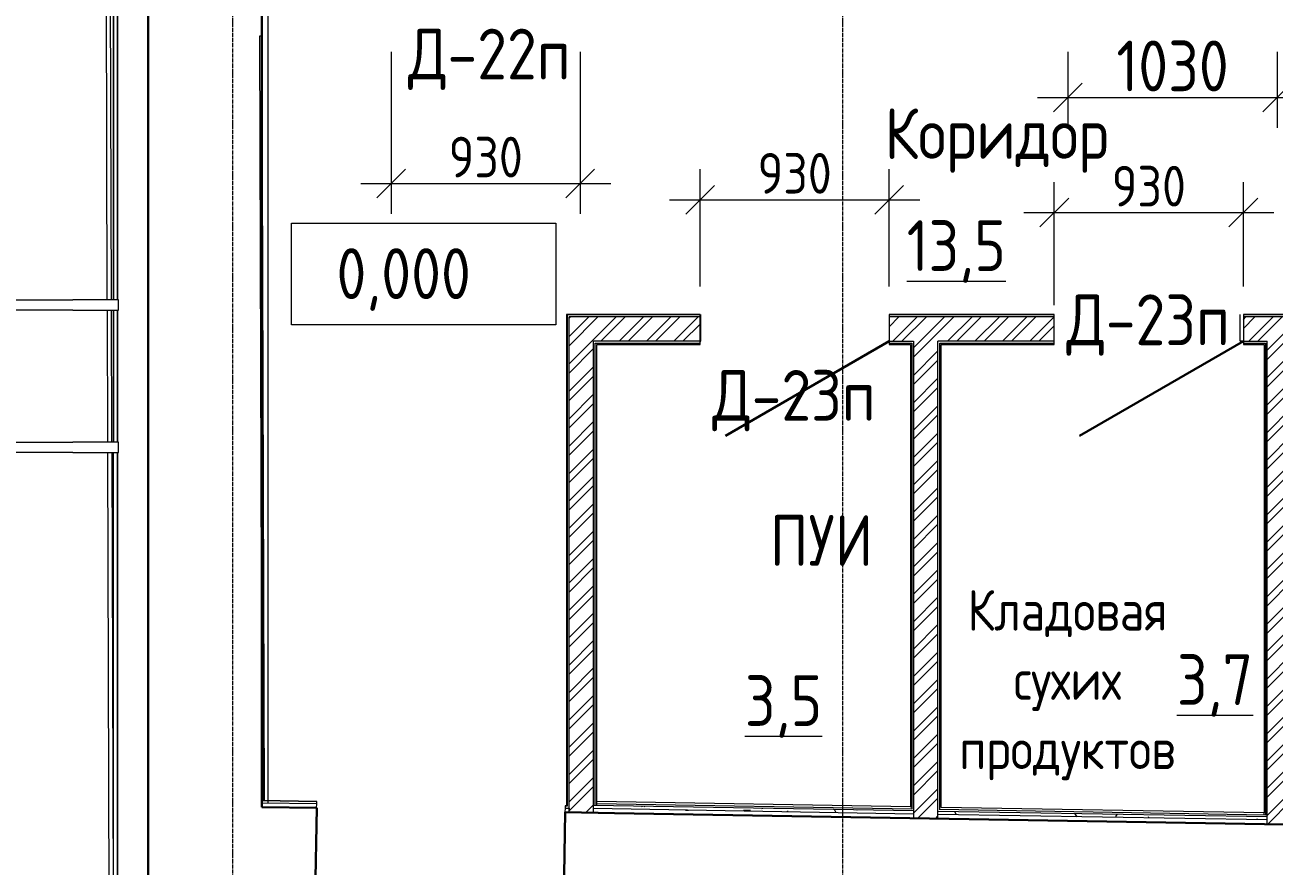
# Model space of a CAD drawing. Header units: millimetres. Extents: x -11345 to 411485, y -9810 to 73012.
# Drawn here: x 76880 to 83025, y 36809 to 40948 of the extents above; entities that cross this region are included whole.
import ezdxf

# ---------------------------------------------------------------- set-up
doc = ezdxf.new("R2010")
doc.units = ezdxf.units.MM
doc.linetypes.add('ADSK_Линия сетки', pattern=[25, 20, -2.5, 0, -2.5])
for name, color, linetype, lineweight in [('Аннотация', 7, 'Continuous', 18), ('Двери', 7, 'Continuous', 9), ('Марки дверей', 7, 'Continuous', 20), ('Марки помещений', 7, 'Continuous', 20), ('Оборудование', 7, 'Continuous', 18), ('Оси', 253, 'Continuous', 9), ('Отметки', 7, 'Continuous', 9), ('Перекрытие', 7, 'Continuous', 9), ('Размеры', 7, 'Continuous', 5), ('Стены внутренние', 7, 'Continuous', 18), ('Стены наружные', 7, 'Continuous', 18), ('Стены несущие', 7, 'Continuous', 30), ('Стены отделка', 7, 'Continuous', 30), ('Стены штриховка', 7, 'Continuous', 9)]:
    doc.layers.add(name, color=color, linetype=linetype, lineweight=lineweight)
doc.styles.add('GOST Common_2', font='GOST_Common.ttf', dxfattribs={"width": 0.9, "height": 250})
doc.styles.add('GOST Common_3', font='GOST_Common.ttf', dxfattribs={"width": 0.9, "height": 250})
doc.styles.add('GOST Common_7', font='GOST_Common.ttf', dxfattribs={"width": 0.9, "height": 200})
doc.dimstyles.new('ADSK_Основной_2_5_мм_Округление_до_1_мм', dxfattribs={"dimscale": 304.8, "dimtxt": 250, "dimasz": 0.463911, "dimexe": 0.492126, "dimexo": 0.492126, "dimgap": 0.098425, "dimtad": 1, "dimdec": 0, "dimdsep": 46, "dimtxsty": 'GOST Common_3', "dimblk1": 'OBLIQUE', "dimblk2": 'OBLIQUE', "dimsah": 1, "dimcen": 0.09, "dimdle": 0.492126, "dimazin": 2, "dimtfac": 1, "dimtdec": 0, "dimtix": 1, "dimtmove": 0, "dimatfit": 3, "dimfxl": 1, "dimtvp": 1, "dimtolj": 1, "dimtzin": 0, "dimlwd": 20, "dimlwe": 20, "dimarcsym": 2})
doc.dimstyles.new('ADSK_Основной_2_мм', dxfattribs={"dimscale": 304.8, "dimtxt": 201.142999, "dimasz": 0.463911, "dimexe": 0.492126, "dimexo": 0.492126, "dimgap": 0.098425, "dimtad": 1, "dimrnd": 0.01, "dimdsep": 46, "dimtxsty": 'GOST Common_7', "dimblk1": 'OBLIQUE', "dimblk2": 'OBLIQUE', "dimsah": 1, "dimcen": 0.09, "dimdle": 0.492126, "dimazin": 2, "dimtfac": 1, "dimtdec": 4, "dimtix": 1, "dimtmove": 0, "dimatfit": 3, "dimfxl": 1, "dimtvp": 1, "dimtolj": 1, "dimtzin": 0, "dimlwd": 20, "dimlwe": 20, "dimarcsym": 2})
pattern_1 = [(0, (32053.86, 0), (406.4, 101.6), [33.528, -271.272, 33.528, -271.272, -1625.6]), (0, (32053.86, 0), (406.4, 101.6), [-609.6, 33.528, -576.072, 33.528, -271.272, -711.2]), (0, (32053.86, 0), (406.4, 101.6), [-1524, 33.528, -169.672, 33.528, -474.472]), (120, (32206.26, 50.8), (-291.18818, 301.15272), [33.528, -271.272, 33.528, -271.272, -1625.6]), (120, (32206.26, 50.8), (-291.18818, 301.15272), [-609.6, 33.528, -576.072, 33.528, -271.272, -711.2]), (120, (32206.26, 50.8), (-291.18818, 301.15272), [-1524, 33.528, -169.672, 33.528, -474.472]), (240, (32257.06, 254), (-115.21182, -402.75272), [33.528, -271.272, 33.528, -271.272, -1625.6]), (240, (32257.06, 254), (-115.21182, -402.75272), [-609.6, 33.528, -576.072, 33.528, -271.272, -711.2]), (240, (32257.06, 254), (-115.21182, -402.75272), [-1524, 33.528, -169.672, 33.528, -474.472])]

# ---------------------------------------------------------------- blocks, each defined once
blk = doc.blocks.new('AC_Дверь_Однопольная_Деревянная - 900х2100Н композитная Д-22п_-6540846-План 1-го этажа')
at = {"layer": 'Двери', "lineweight": 30}
blk.add_line((-465, 75), (340.4, 540), dxfattribs=at)
blk = doc.blocks.new('AC_Дверь_Однопольная_Деревянная - 900х2100Н композитная Д-22п_-V1-План 1-го этажа')
at = {"layer": 'Двери', "lineweight": 30}
blk.add_line((-465, 75), (340.4, 540), dxfattribs=at)
blk = doc.blocks.new('Поручень - Поручень-1948896-План 1-го этажа')
at = {"layer": 'Оборудование'}
for p, q in [((25, 25), (-25, 25)), ((-25, 25), (-25, -200)), ((25, -200), (25, 25)), ((-25, -500), (-25, -200)), ((25, -200), (25, -500)), ((-25, -500), (-25, -725)), ((25, -725), (25, -500)), ((-25, -725), (25, -725))]:
    blk.add_line(p, q, dxfattribs=at)
blk = doc.blocks.new('_Oblique')
at = {"color": 0, "linetype": 'ByBlock', "lineweight": -2}
blk.add_line((-0.5, -0.5), (0.5, 0.5), dxfattribs=at)
blk = doc.blocks.new('DIMBLOCK31-План 1-го этажа')
at = {"layer": 'Defpoints', "color": 0, "transparency": 16777216}
for p in [(81131.8, 40088.4), (80201.8, 39511.7), (81131.8, 39511.7)]:
    blk.add_point(p, dxfattribs=at)
at = {"layer": 'Размеры', "color": 0, "transparency": 16777216}
for p, q in [((80201.8, 39661.7), (80201.8, 40238.4)), ((81131.8, 39661.7), (81131.8, 40238.4)), ((80051.8, 40088.4), (81281.8, 40088.4))]:
    blk.add_line(p, q, dxfattribs=at)
at = {"layer": 'Размеры', "color": 0, "transparency": 16777216, "xscale": 141.4, "yscale": 141.4, "zscale": 141.4, "rotation": 180}
blk.add_blockref('_Oblique', (80201.8, 40088.4), dxfattribs=at)
at = {"layer": 'Размеры', "color": 0, "transparency": 16777216, "xscale": 141.4, "yscale": 141.4, "zscale": 141.4}
blk.add_blockref('_Oblique', (81131.8, 40088.4), dxfattribs=at)
at = {"layer": 'Размеры', "color": 0, "lineweight": 20, "transparency": 16777216, "insert": (80666.8, 40218.4), "char_height": 200, "width": 454.106, "attachment_point": 5, "style": 'GOST Common_7'}
blk.add_mtext('\\A1;930', dxfattribs=at)
blk = doc.blocks.new('DIMBLOCK32-План 1-го этажа')
at = {"layer": 'Defpoints', "color": 0, "transparency": 16777216}
for p in [(82874.3, 40025.1), (82874.3, 39511.7), (81944.3, 39419.7)]:
    blk.add_point(p, dxfattribs=at)
at = {"layer": 'Размеры', "color": 0, "transparency": 16777216}
for p, q in [((81944.3, 39569.7), (81944.3, 40175.1)), ((82874.3, 39661.7), (82874.3, 40175.1)), ((81794.3, 40025.1), (83024.3, 40025.1))]:
    blk.add_line(p, q, dxfattribs=at)
at = {"layer": 'Размеры', "color": 0, "transparency": 16777216, "xscale": 141.4, "yscale": 141.4, "zscale": 141.4, "rotation": 180}
blk.add_blockref('_Oblique', (81944.3, 40025.1), dxfattribs=at)
at = {"layer": 'Размеры', "color": 0, "transparency": 16777216, "xscale": 141.4, "yscale": 141.4, "zscale": 141.4}
blk.add_blockref('_Oblique', (82874.3, 40025.1), dxfattribs=at)
at = {"layer": 'Размеры', "color": 0, "lineweight": 20, "transparency": 16777216, "insert": (82409.3, 40155.1), "char_height": 200, "width": 454.106, "attachment_point": 5, "style": 'GOST Common_7'}
blk.add_mtext('\\A1;930', dxfattribs=at)
blk = doc.blocks.new('DIMBLOCK53-План 1-го этажа')
at = {"layer": 'Defpoints', "color": 0, "transparency": 16777216}
for p in [(78681.8, 40966.8), (79611.8, 40966.8), (79611.8, 40168.4)]:
    blk.add_point(p, dxfattribs=at)
at = {"layer": 'Размеры', "color": 0, "transparency": 16777216}
for p, q in [((78681.8, 40816.8), (78681.8, 40018.4)), ((79611.8, 40816.8), (79611.8, 40018.4)), ((78531.8, 40168.4), (79761.8, 40168.4))]:
    blk.add_line(p, q, dxfattribs=at)
at = {"layer": 'Размеры', "color": 0, "transparency": 16777216, "xscale": 141.4, "yscale": 141.4, "zscale": 141.4, "rotation": 180}
blk.add_blockref('_Oblique', (78681.8, 40168.4), dxfattribs=at)
at = {"layer": 'Размеры', "color": 0, "transparency": 16777216, "xscale": 141.4, "yscale": 141.4, "zscale": 141.4}
blk.add_blockref('_Oblique', (79611.8, 40168.4), dxfattribs=at)
at = {"layer": 'Размеры', "color": 0, "lineweight": 20, "transparency": 16777216, "insert": (79146.8, 40298.4), "char_height": 200, "width": 454.106, "attachment_point": 5, "style": 'GOST Common_7'}
blk.add_mtext('\\A1;930', dxfattribs=at)
blk = doc.blocks.new('Высотные отметки - Рамка-12095-План 1-го этажа')
at = {"layer": 'Аннотация', "lineweight": 20}
for p, q in [((-6.5, 0), (-6.5, 5)), ((-6.5, 5), (6.5, 5)), ((6.5, 5), (6.5, 0)), ((6.5, 0), (-6.5, 0))]:
    blk.add_line(p, q, dxfattribs=at)
blk = doc.blocks.new('DIMBLOCK110-План 1-го этажа')
at = {"layer": 'Defpoints', "color": 0, "transparency": 16777216}
for p in [(82011, 40966.8), (83041, 40966.8), (83041, 40591.7)]:
    blk.add_point(p, dxfattribs=at)
at = {"layer": 'Размеры', "color": 0, "transparency": 16777216}
for p, q in [((82011, 40816.8), (82011, 40441.7)), ((83041, 40816.8), (83041, 40441.7)), ((81861, 40591.7), (83191, 40591.7))]:
    blk.add_line(p, q, dxfattribs=at)
at = {"layer": 'Размеры', "color": 0, "transparency": 16777216, "xscale": 141.4, "yscale": 141.4, "zscale": 141.4, "rotation": 180}
blk.add_blockref('_Oblique', (82011, 40591.7), dxfattribs=at)
at = {"layer": 'Размеры', "color": 0, "transparency": 16777216, "xscale": 141.4, "yscale": 141.4, "zscale": 141.4}
blk.add_blockref('_Oblique', (83041, 40591.7), dxfattribs=at)
at = {"layer": 'Размеры', "color": 0, "lineweight": 20, "transparency": 16777216, "insert": (82526, 40746.7), "char_height": 250, "width": 700.591, "attachment_point": 5, "style": 'GOST Common_3'}
blk.add_mtext('\\A1;1030', dxfattribs=at)
blk = doc.blocks.new('оси')
at = {"layer": 'Оси', "linetype": 'ADSK_Линия сетки'}
for p, q in [((52350, -6855.047), (52350, 46377.998)), ((55350, -6855.047), (55350, 46377.998))]:
    blk.add_line(p, q, dxfattribs=at)

msp = doc.modelspace()

# ---------------------------------------------------------------- hatches: boundary and pattern name
at = {"layer": 'Стены внутренние', "lineweight": 9}
h = msp.add_hatch(dxfattribs=at)
h.set_pattern_fill('FP_12', color=256, style=0, pattern_type=2)
h.set_pattern_definition(pattern_1)
h.paths.add_polyline_path([(81251.82075, 37065.30059), (81251.82075, 37080.30274), (79706.82075, 37106.43366), (79706.82075, 37091.43152), (81242.71959, 37065.45452)])
h = msp.add_hatch(dxfattribs=at)
h.set_pattern_fill('FP_12', color=256, style=0, pattern_type=2)
h.set_pattern_definition(pattern_1)
h.paths.add_polyline_path([(82982.82075, 37036.02381), (82982.82075, 37051.02596), (81410.82075, 37077.49684), (81410.82075, 37062.61139), (82982.08441, 37036.03627)])
at = {"layer": 'Стены штриховка'}
h = msp.add_hatch(dxfattribs=at)
h.set_pattern_fill('ANSI32', color=256, scale=10)
h.paths.add_polyline_path([(79676.82075, 39391.69176), (80201.82075, 39391.69176), (80201.82075, 39511.69176), (79556.82075, 39511.69176), (79556.82075, 37073.96564), (79676.82075, 37071.93605)])
h.paths.add_polyline_path([(81371.82075, 39391.69176), (81944.32075, 39391.69176), (81944.32075, 39511.69176), (81131.82075, 39511.69176), (81131.82075, 39391.69176), (81251.82075, 39391.69176), (81251.82075, 37045.29773), (81371.82075, 37043.26815)])
h.paths.add_polyline_path([(83450.57998, 39511.69176), (82874.32075, 39511.69176), (82874.32075, 39391.69176), (82991.82075, 39391.69176), (82991.82075, 37015.86873), (83111.82075, 37013.83915), (83111.82075, 39391.69176), (83450.57998, 39391.69176)])
h.paths.add_polyline_path([(84836.82075, 39511.69176), (84824.82075, 39511.69176), (84380.57998, 39511.69176), (84380.57998, 39391.69176), (84836.82075, 39391.69176)])
h.paths.add_polyline_path([(84836.82075, 40828.80522), (84956.82075, 40828.80522), (84956.82075, 40958.80522), (86887.34327, 40958.80522), (86886.37275, 41078.80522), (84836.82075, 41078.80522)])
h.paths.add_polyline_path([(84956.82075, 39798.80522), (84836.82075, 39798.80522), (84836.82075, 37004.66671), (84837.15897, 37004.66099), (84956.82075, 36988.11296)])

# ---------------------------------------------------------------- linework, layer by layer
at = {"layer": 'Перекрытие'}
for p, q in [((80205.9256, 39391.69176), (80205.9256, 39523.69176)), ((82859.32075, 39391.69176), (82859.32075, 39523.69176)), ((80201.82075, 39391.69176), (80205.9256, 39391.69176)), ((82874.32075, 39391.69176), (82859.32075, 39391.69176))]:
    msp.add_line(p, q, dxfattribs=at)
at = {"layer": 'Стены внутренние'}
msp.add_line((81371.82075, 37043.26815), (81376.81932, 37043.18361), dxfattribs=at)
at = {"layer": 'Стены наружные'}
for p, q in [((77285.19165, 39595), (77273.79745, 43274.23701)), ((77305.19175, 39595), (77293.79819, 43274.02979)), ((77287.35948, 38895), (77285.3465, 39545)), ((77307.35957, 38895), (77305.34659, 39545)), ((77315.7179, 29737.94309), (77287.51432, 38845)), ((77307.51442, 38845), (77315.7179, 36196.05975))]:
    msp.add_line(p, q, dxfattribs=at)
at = {"layer": 'Стены несущие'}
for p, q in [((77485.7179, 35598.81261), (77485.7179, 43498.80522)), ((78045.7179, 42988.80522), (78045.7179, 37099.52325)), ((78315.49092, 37094.96052), (78045.7179, 37099.52325)), ((78308.05017, 36655.02344), (78315.49092, 37094.96052)), ((79537.31618, 37074.29553), (79529.87543, 36634.35844)), ((79780.83616, 37070.17682), (79537.31618, 37074.29553)), ((85001.95874, 36981.87083), (79780.83616, 37070.17682))]:
    msp.add_line(p, q, dxfattribs=at)
at = {"layer": 'Стены отделка', "lineweight": 9}
for p, q in [((77314.7179, 43668.80522), (77314.7179, 39595)), ((77315.7179, 43668.80522), (77315.7179, 39595)), ((78075.7179, 37119.01872), (78075.7179, 42958.80522)), ((78045.21893, 40892.8238), (78033.21899, 40892.78664)), ((78033.21899, 40892.78664), (78044.86007, 37133.83315)), ((78045.7179, 40731.7044), (78045.21893, 40892.8238)), ((77314.7179, 39545), (77314.7179, 38895)), ((77315.7179, 39545), (77315.7179, 38895)), ((80201.82075, 39523.69176), (79544.82075, 39523.69176)), ((79544.82075, 39521.69176), (79544.82075, 37106.17318)), ((80201.82075, 39375.79176), (80201.82075, 39523.69176)), ((81131.82075, 39523.69176), (81131.82075, 39375.79176)), ((81944.32075, 39523.69176), (81131.82075, 39523.69176)), ((81944.32075, 39375.79176), (81944.32075, 39523.69176)), ((82874.32075, 39523.69176), (82874.32075, 39375.79176)), ((83450.57998, 39523.69176), (82874.32075, 39523.69176)), ((79556.82075, 37073.96564), (79556.82075, 39511.69176)), ((79676.82075, 37071.93605), (79676.82075, 39391.69176)), ((81251.82075, 39391.69176), (81251.82075, 37065.30059)), ((81371.82075, 37043.26815), (81371.82075, 39391.69176)), ((81410.82075, 39391.69176), (81401.82075, 39391.69176)), ((79692.72075, 37106.67214), (79692.72075, 39375.79176)), ((79692.72075, 39375.79176), (80201.82075, 39375.79176)), ((81131.82075, 39375.79176), (81235.92075, 39375.79176)), ((81235.92075, 39375.79176), (81235.92075, 37100.57452)), ((81387.72075, 37097.4997), (81387.72075, 39375.79176)), ((81387.72075, 39375.79176), (81944.32075, 39375.79176)), ((82874.32075, 39375.79176), (82975.92075, 39375.79176)), ((82975.92075, 39375.79176), (82975.92075, 37071.14552)), ((77314.7179, 38845), (77314.7179, 35583.81261)), ((77315.7179, 35598.81261), (77315.7179, 38845)), ((78044.86007, 37133.83315), (78045.7179, 37133.83581)), ((78045.50743, 37131.53139), (78045.3045, 37119.53311)), ((78045.3045, 37119.53311), (78045.7179, 37119.52611)), ((78315.40836, 37126.9665), (78045.50743, 37131.53139)), ((78315.20543, 37114.96821), (78315.40836, 37126.9665)), ((81235.92075, 37100.57452), (79692.72075, 37126.675)), ((78045.7179, 37099.52325), (78314.86721, 37094.97107)), ((78314.86721, 37094.97107), (78315.20543, 37114.96821)), ((79537.03068, 37094.30321), (79536.69247, 37074.30607)), ((79536.69247, 37074.30607), (81251.82075, 37045.29773)), ((79537.23361, 37106.3015), (79537.03068, 37094.30321)), ((79544.82075, 37106.17318), (79537.23361, 37106.3015)), ((81251.82075, 37065.30059), (79676.82075, 37091.93891)), ((82991.82075, 37035.87159), (81371.82075, 37063.27101)), ((82975.92075, 37071.14552), (81387.72075, 37098.00709)), ((81376.81932, 37043.18361), (82991.82075, 37015.86873))]:
    msp.add_line(p, q, dxfattribs=at)
at = {"layer": 'Стены штриховка'}
for p, q in [((77335.7179, 39595), (77335.7179, 43668.80522)), ((77335.7179, 43648.80522), (77335.7179, 39595)), ((78054.86002, 37133.86412), (78043.21894, 40892.81761)), ((78045.7179, 40731.7044), (78056.86001, 37133.87031)), ((77335.7179, 38895), (77335.7179, 39545)), ((77335.7179, 39545), (77335.7179, 38895)), ((79544.82075, 39523.69176), (79544.82075, 39521.69176)), ((80201.82075, 39521.69176), (79544.82075, 39521.69176)), ((79546.82075, 39523.69176), (79546.82075, 37104.13906)), ((81944.32075, 39521.69176), (81131.82075, 39521.69176)), ((83450.57998, 39521.69176), (82874.32075, 39521.69176)), ((80201.82075, 39511.69176), (79556.82075, 39511.69176)), ((81944.32075, 39511.69176), (81131.82075, 39511.69176)), ((83450.57998, 39511.69176), (82874.32075, 39511.69176)), ((80201.82075, 39391.69176), (79676.82075, 39391.69176)), ((81131.82075, 39391.69176), (81251.82075, 39391.69176)), ((81944.32075, 39391.69176), (81371.82075, 39391.69176)), ((82874.32075, 39391.69176), (82991.82075, 39391.69176)), ((82991.82075, 37015.86873), (82991.82075, 39391.69176)), ((79685.82075, 37106.78884), (79685.82075, 39382.69176)), ((79685.82075, 39382.69176), (80201.82075, 39382.69176)), ((81131.82075, 39382.69176), (81242.82075, 39382.69176)), ((81242.82075, 39382.69176), (81242.82075, 37089.45625)), ((81380.82075, 37086.61483), (81380.82075, 39382.69176)), ((81380.82075, 39382.69176), (81944.32075, 39382.69176)), ((82874.32075, 39382.69176), (82982.82075, 39382.69176)), ((82982.82075, 39382.69176), (82982.82075, 37060.02725)), ((77335.7179, 35598.81261), (77335.7179, 38845)), ((77335.7179, 38845), (77335.7179, 35598.81261)), ((78315.37454, 37124.96678), (78045.47361, 37129.53168)), ((78056.86001, 37133.87031), (78045.7179, 37133.83581)), ((78315.20543, 37114.96821), (78045.7179, 37119.52611)), ((79537.03068, 37094.30321), (79556.82075, 37093.9685)), ((79546.82075, 37104.13906), (79537.19979, 37104.30178)), ((79556.82075, 37093.9685), (79556.82075, 37083.96707)), ((81251.82075, 37080.30274), (79676.82075, 37106.94106)), ((81242.82075, 37089.45625), (79692.72075, 37115.67343)), ((81235.92075, 37100.57452), (81242.82075, 37100.45782)), ((81251.82075, 37065.30059), (81251.82075, 37045.29773)), ((82991.82075, 37050.87374), (81371.82075, 37078.27315)), ((82982.82075, 37060.02725), (81380.82075, 37087.12222)), ((82975.92075, 37060.14395), (82975.92075, 37071.14552))]:
    msp.add_line(p, q, dxfattribs=at)

# ---------------------------------------------------------------- block references
msp.add_blockref('оси', (25553.42928, -2155))
at = {"layer": 'Двери', "rotation": 180}
msp.add_blockref('AC_Дверь_Однопольная_Деревянная - 900х2100Н композитная Д-22п_-V1-План 1-го этажа', (80666.82075, 39466.69176), dxfattribs=at)
at = {"layer": 'Двери', "color": 8, "true_color": 0x7f7f7f, "rotation": 180}
msp.add_blockref('AC_Дверь_Однопольная_Деревянная - 900х2100Н композитная Д-22п_-6540846-План 1-го этажа', (82409.32075, 39466.69176), dxfattribs=at)
at = {"layer": 'Оборудование', "rotation": 90.00000000000031}
for p in [(76615.7179, 39570), (76615.7179, 38870)]:
    msp.add_blockref('Поручень - Поручень-1948896-План 1-го этажа', p, dxfattribs=at)
at = {"layer": 'Отметки', "lineweight": 20, "xscale": 99.99999999999993, "yscale": 99.99999999999993, "zscale": 99.99999999999993}
msp.add_blockref('Высотные отметки - Рамка-12095-План 1-го этажа', (78841.19985, 39472.89965), dxfattribs=at)

# ---------------------------------------------------------------- texts
at = {"layer": 'Марки дверей', "lineweight": 9, "char_height": 250, "width": 851.4, "attachment_point": 5, "line_spacing_factor": 1.022766, "style": 'GOST Common_2'}
for s, insert in [('\\pxqc,t1.8,3.6,5.4,7.2,9,10.8,12.6,14.4,16.2,18,19.8,21.6,23.4,25.2,27,28.8,30.6,32.4,34.2,36,37.8,39.6,41.4,43.2,45,46.8,48.6,50.4,52.2,54,55.8,57.6;{Д-22п}', (79164.60363, 40779.45971)), ('\\pxqc,t1.8,3.6,5.4,7.2,9,10.8,12.6,14.4,16.2,18,19.8,21.6,23.4,25.2,27,28.8,30.6,32.4,34.2,36,37.8,39.6,41.4,43.2,45,46.8,48.6,50.4,52.2,54,55.8,57.6;{Д-23п}', (82405.71335, 39471.76366)), ('\\pxqc,t1.8,3.6,5.4,7.2,9,10.8,12.6,14.4,16.2,18,19.8,21.6,23.4,25.2,27,28.8,30.6,32.4,34.2,36,37.8,39.6,41.4,43.2,45,46.8,48.6,50.4,52.2,54,55.8,57.6;{Д-23п}', (80663.21335, 39099.73665))]:
    msp.add_mtext(s, dxfattribs=dict(at, insert=insert))
at = {"layer": 'Марки помещений', "lineweight": 9, "attachment_point": 5, "line_spacing_factor": 1.022766, "style": 'GOST Common_2'}
for s, insert, char_height, width in [('\\pxqc,t1.8,3.6,5.4,7.2,9,10.8,12.6,14.4,16.2,18,19.8,21.6,23.4,25.2,27,28.8,30.6,32.4,34.2,36,37.8,39.6,41.4,43.2,45,46.8,48.6,50.4,52.2,54,55.8,57.6;{Коридор}', (81660.62606, 40380.23209), 250, 1149.3), ('\\pxqc,t1.8,3.6,5.4,7.2,9,10.8,12.6,14.4,16.2,18,19.8,21.6,23.4,25.2,27,28.8,30.6,32.4,34.2,36,37.8,39.6,41.4,43.2,45,46.8,48.6,50.4,52.2,54,55.8,57.6;{\\L13,5}', (81461.95109, 39833.39688), 250, 518.4), ('\\pxqc,t1.8,3.6,5.4,7.2,9,10.8,12.6,14.4,16.2,18,19.8,21.6,23.4,25.2,27,28.8,30.6,32.4,34.2,36,37.8,39.6,41.4,43.2,45,46.8,48.6,50.4,52.2,54,55.8,57.6;{ПУИ}', (80798.33288, 38411.45887), 250, 541.8), ('\\pxqc,t1.8,3.6,5.4,7.2,9,10.8,12.6,14.4,16.2,18,19.8,21.6,23.4,25.2,27,28.8,30.6,32.4,34.2,36,37.8,39.6,41.4,43.2,45,46.8,48.6,50.4,52.2,54,55.8,57.6;Кладовая сухих продуктов', (82008.81821, 37699.85705), 200, 1469.9899585), ('\\pxqc,t1.8,3.6,5.4,7.2,9,10.8,12.6,14.4,16.2,18,19.8,21.6,23.4,25.2,27,28.8,30.6,32.4,34.2,36,37.8,39.6,41.4,43.2,45,46.8,48.6,50.4,52.2,54,55.8,57.6;{\\L3,7}', (82734.70971, 37697.67931), 250, 405), ('\\pxqc,t1.8,3.6,5.4,7.2,9,10.8,12.6,14.4,16.2,18,19.8,21.6,23.4,25.2,27,28.8,30.6,32.4,34.2,36,37.8,39.6,41.4,43.2,45,46.8,48.6,50.4,52.2,54,55.8,57.6;{\\L3,5}', (80612.12844, 37594.31593), 250, 405)]:
    msp.add_mtext(s, dxfattribs=dict(at, insert=insert, char_height=char_height, width=width))
at = {"layer": 'Отметки', "lineweight": 20, "insert": (78412.52378, 39849.60672), "char_height": 250, "width": 1028.8225687, "attachment_point": 1, "line_spacing_factor": 1.022761, "style": 'GOST Common_3'}
msp.add_mtext('0,000', dxfattribs=at)

# ---------------------------------------------------------------- dimensions: what is measured, and where the dimension line sits
at = {"layer": 'Размеры', "lineweight": 20}
for base, p1, p2, dimstyle, override, picture, middle in [((79611.82075, 40168.41567), (78681.82075, 40966.80522), (79611.82075, 40966.80522), 'ADSK_Основной_2_мм', {"dimpost": '<>', "dimfxl": 951.342898, "dimlwd": 65535, "dimlwe": 65535}, 'DIMBLOCK53-План 1-го этажа', (79146.82075, 40298.41567)), ((83040.99962, 40591.73209), (82010.99962, 40966.80522), (83040.99962, 40966.80522), 'ADSK_Основной_2_5_мм_Округление_до_1_мм', {"dimpost": '<>', "dimfxl": 1030, "dimlwd": 65535, "dimlwe": 65535}, 'DIMBLOCK110-План 1-го этажа', (82525.99962, 40746.73209)), ((81131.82075, 40088.41567), (80201.82075, 39511.69176), (81131.82075, 39511.69176), 'ADSK_Основной_2_мм', {"dimpost": '<>', "dimfxl": 930, "dimlwd": 65535, "dimlwe": 65535}, 'DIMBLOCK31-План 1-го этажа', (80666.82075, 40218.41567)), ((82874.32075, 40025.14432), (81944.32075, 39419.70582), (82874.32075, 39511.69176), 'ADSK_Основной_2_мм', {"dimpost": '<>', "dimfxl": 934.538075, "dimlwd": 65535, "dimlwe": 65535}, 'DIMBLOCK32-План 1-го этажа', (82409.32075, 40155.14432))]:
    dim = msp.add_linear_dim(base=base, p1=p1, p2=p2, dimstyle=dimstyle, override=override, dxfattribs=at)
    dim.commit()
    dim.dimension.update_dxf_attribs({"geometry": picture, "text_midpoint": middle})

doc.saveas('drawing.dxf')
